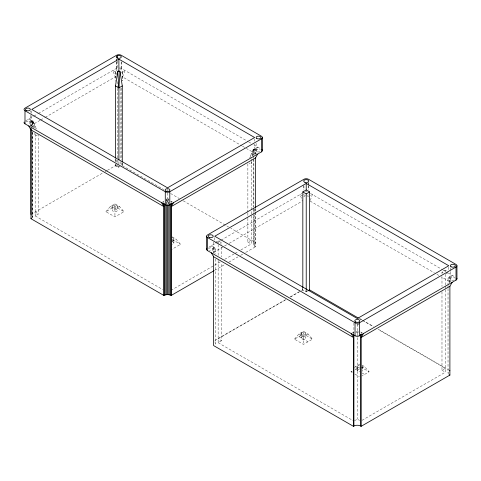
<?xml version="1.0" encoding="UTF-8"?>
<svg xmlns="http://www.w3.org/2000/svg" width="481" height="481" viewBox="0 0 481 481"><rect width="100%" height="100%" fill="white"/><g stroke="black" fill="none" stroke-linecap="round" stroke-linejoin="round"><path stroke-width="0.36" stroke-dasharray="2.4 1.8" d="M168.025 204.527L168.669 198.924L166.408 198.924L165.981 201.13M251.713 161.436L251.256 164.31L248.996 162.999M252.615 155.688L253.523 148.629L254.653 149.284L254.653 144.138M251.256 160.389L251.539 158.916M252.104 155.982L253.523 148.629L249.843 157.546M40.043 120.34L30.982 125.577L28.716 119.041C32.287 119.667 34.416 124.188 29.846 125.307M31.307 218.524L32.714 216.564L32.714 132.209M226.581 244.829L213.63 252.309L211.363 245.773C214.093 246.194 217.466 250.006 213.63 251.533M253.715 155.068L253.878 149.874L257.714 147.132L255.453 153.667L246.38 148.431M255.453 212.464L255.453 246.801C253.283 246.11 253.283 243.194 255.453 242.502L230.826 228.283M310.305 200.421L312.337 194.54L310.077 195.851M249.946 157.774L253.523 149.94L254.653 149.284M105.88 211.664L110.402 206.439L114.929 203.824L119.456 206.439L123.978 211.664L114.929 216.889L105.88 211.664L114.929 206.439L123.978 211.664M294.426 339.171L298.954 333.946L303.475 331.331L308.002 333.946L312.53 339.171L303.475 344.396L294.426 339.171L303.475 333.946L312.53 339.171M352.29 372.577L350.998 371.831L352.351 370.262M354.617 367.646L355.519 366.6L360.047 363.991M25.607 120.839L33.249 116.426M33.898 116.053L37.783 113.811M38.432 113.438L116.624 68.29A3.199 1.846 0 0 1 117.292 67.995M31.776 116.053L31.776 121.2L32.906 120.545L36.586 129.461M121.29 72.378L124.88 70.442L122.613 76.972L241.847 145.809M40.693 119.967L44.577 117.725M45.226 117.352L115.163 76.972L112.903 70.442L116.492 72.378L116.492 74.621M37.434 134.914L35.167 136.219L34.716 133.345M30.976 214.412L102.862 172.913M105.129 171.597L107.077 170.478M107.395 170.292L115.494 165.614L118.891 167.574L118.891 160.84M35.167 133.79L35.167 215.909L38.564 213.949L38.564 135.005M110.402 206.439L114.929 209.055L119.456 206.439M161.55 202.651L164.141 201.154M167.051 204.527L166.408 198.924L167.538 199.579L168.669 198.924L168.951 200.397M172.144 241.336L176.022 239.099L180.549 244.324L171.501 249.549M215.32 242.448L218.146 240.813L221.537 242.773L221.537 244.27M208.796 247.258L215.254 243.53M215.903 243.158L220.436 240.536M221.08 240.163L302.032 193.428M220.406 243.428L221.537 242.773M229.172 243.332L301.719 201.449M247.865 218.206L247.865 242.039L251.256 240.079M170.929 290.374L220.166 261.947M224.699 259.331L234.415 253.721M235.065 253.349L238.299 251.479M240.891 249.982L251.256 243.999L251.256 161.881M214.652 270.358L225.012 264.376M228.902 262.133L237.969 256.896M240.56 255.399L243.145 253.908M245.737 252.411L255.453 246.801M214.923 340.392L285.528 299.633M290.061 297.011L299.128 291.781M285.371 299.982L218.146 338.792L221.537 340.752L221.537 262.969M290.548 296.993L300.89 291.023M301.533 290.65L302.826 289.905L306.223 291.865L307.353 291.209M218.146 260.263L218.146 342.712L221.537 340.752M298.954 333.946L303.475 336.556L308.002 333.946M441.985 273.761L441.985 272.264L445.376 270.304L446.512 270.959M359 324.098L357.305 325.078L356.168 324.422M445.941 273.899L448.773 272.264M351.749 333.237L353.908 331.992M449.434 282.81L449.434 276.84L452.158 275.264L449.897 281.8L441.444 276.918M350.998 371.831L352.248 371.104M355.387 369.294L359.397 366.979M361.983 368.097L364.574 366.6L369.095 371.831L361.983 375.932M354.473 420.767L357.305 419.137L359.566 420.442M441.985 291.714L441.985 370.244L445.376 368.284L378.469 329.659M361.989 420.346L445.376 372.204L445.376 289.003M307.461 196.831L308.622 196.555M120.13 166.715L117.647 166.715L115.494 165.999L115.163 164.316M168.783 204.172L168.783 200.439L167.538 200.343L166.294 200.439L166.294 204.172M356.06 331.271L358.543 331.271M119.715 67.809A3.199 1.846 0 0 1 121.152 68.29L247.998 141.522M248.641 141.895L251.232 143.392M253.83 144.889L260.197 148.569M256.583 153.397L254.359 151.978L253.715 150.589M242.49 146.182L245.731 148.052M310.413 193.428L442.406 269.637M443.055 270.009L447.607 272.637M448.256 273.016L455.369 277.122M441.985 272.264L443.115 272.919M302.369 195.851L300.102 194.54L302.369 201.076M451.028 281.674L449.434 280.76A4.798 2.772 0 0 1 449.434 276.84M310.077 201.076L434.289 272.787M436.886 274.29L438.84 275.415M122.282 165.614L163.762 189.562M170.569 193.488L179.317 198.545M183.207 200.787L228.571 226.984M247.865 242.039L251.256 243.999M172.396 202.002L170.929 201.154L170.929 202.651M31.776 121.2L32.906 121.849L36.183 129.034M359.499 318.44L362.103 319.943M362.752 320.322L373.16 326.328M378.361 329.329L448.593 369.883M359.632 318.783L361.58 319.907M362.229 320.28L373.274 326.659M441.985 370.244L445.376 372.204M307.461 290.891A4.798 2.772 0 0 1 302.826 290.175L302.369 289.911L302.369 287.668M360.696 331.992L362.289 332.906M172.144 236.856L176.022 239.099M172.144 239.472L180.549 244.324M361.983 365.109L364.574 366.6M360.69 366.979L369.095 371.831M355.519 366.6L359.397 368.843M298.954 336.556L308.002 341.781M355.519 369.216L359.397 371.452M361.983 372.949L364.574 374.44M354.876 374.068L359.397 376.683M35.167 211.989L38.564 213.949M35.167 215.909L162.849 289.622M218.146 342.712L353.908 421.091M31.307 214.604L32.714 216.564M34.319 127.892L32.906 120.545L33.923 128.319M30.976 120.352L30.982 125.577M450.306 267.911L450.306 270.815M450.306 271.543L450.306 278.8M449.897 276.569L449.897 282.515M448.773 267.183L448.773 270.088M448.027 278.8L448.027 284.77M448.027 285.516L448.027 287.758M448.027 288.504L448.027 372.859M445.376 270.304L445.376 271.801M445.376 274.224L445.376 285.263M445.376 286.015L445.376 288.257M441.985 276.755L441.985 286.478M362.446 366.6L362.446 370.52M361.159 332.257L361.159 333.748M359.427 365.265A2.399 1.383 0 0 0 357.648 366.6L357.648 370.52A2.399 1.383 0 0 0 359.427 371.861M357.305 324.146L357.305 336.862M357.305 337.608L357.305 419.137M353.908 323.118L353.908 333.586M353.445 332.257L353.445 333.748M308.742 182.546L308.742 184.722M308.742 185.444L308.742 189.803M308.483 182.882L308.483 185.059M308.483 185.786L308.483 190.139M306.223 290.368L306.223 291.865M305.88 333.946L305.88 337.86M303.956 185.786L303.956 190.139M303.703 185.444L303.703 189.803M303.475 331.331L303.475 333.946M303.475 336.556L303.475 344.396M302.826 287.662L302.826 290.175M301.214 332.636L301.214 337.86M301.076 333.946L301.076 337.86M256.114 143.332L256.114 150.589M255.453 148.443L255.453 154.233M255.453 208.73L255.453 211.893M255.122 148.629L255.122 154.046M255.122 208.351L255.122 211.526M255.122 212.271L255.122 246.609M254.653 138.997L254.653 141.204M254.359 149.206L254.359 154.431M254.359 208.928L254.359 211.911M254.359 214.682L254.359 246.038M253.878 149.874L253.878 155.098M253.878 159.578L253.878 206.608M253.878 209.536L253.878 212.578M253.878 213.269L253.878 245.37M253.715 155.814L253.715 158.057M253.715 158.802L253.715 207.323M253.715 208.069L253.715 212.548M253.715 215.536L253.715 244.649M247.865 163.841L247.865 212.247M247.865 212.993L247.865 217.46M221.537 247.264L221.537 256.986M218.146 240.813L218.146 243.807M218.146 244.552L218.146 255.772M215.494 249.308L215.494 253.788M215.494 259.012L215.494 343.368M214.748 237.692L214.748 240.596M214.087 247.348L214.087 253.319M213.63 247.078L213.63 253.024M213.215 242.051L213.215 249.308M172.12 237.758A2.399 1.383 0 0 1 173.9 239.099L173.9 243.019A2.399 1.383 0 0 1 172.12 244.354M171.266 201.347L171.266 202.838M167.538 189.292L167.538 192.232M167.538 192.965L167.538 199.579M167.538 200.343L167.538 204.076M163.811 201.347L163.811 202.838M122.613 71.747L122.613 80.706M122.613 162.819L122.613 165.807L122.282 165.999L122.282 162.638M122.282 71.94L122.282 80.898M121.29 61.995L121.29 69.979M121.29 88.053L121.29 159.722M121.29 162.704L121.29 166.438M121.152 61.76L121.152 68.29M120.13 88.33L120.13 158.502M120.13 161.49L120.13 164.478M117.647 81.614L117.647 87.584M117.647 88.33L117.647 159.253M117.647 159.999L117.647 164.478M117.647 165.224L117.647 166.715M117.328 206.439L117.328 210.359A2.399 1.383 0 0 1 113.732 211.556A2.399 1.383 0 0 1 113.732 209.157A2.399 1.383 0 0 1 117.328 210.359M117.19 61.015L117.19 68.999M116.624 58.856L116.624 61.033M116.624 61.76L116.624 68.29M116.492 59.091L116.492 61.267M116.492 61.995L116.492 69.979M116.492 159.722L116.492 164.201M116.492 164.947L116.492 166.438M115.494 71.94L115.494 77.91M115.494 159.277L115.494 163.384M115.494 164.123L115.494 165.999M115.163 71.747L115.163 81.451M115.163 159.091L115.163 161.327M114.929 203.824L114.929 206.439M114.929 209.055L114.929 216.889M112.53 206.439L112.53 210.359M32.714 122.505L32.714 126.984M32.552 121.789L32.552 127.014M32.552 132.179L32.552 217.28M32.071 121.116L32.071 127.092M32.071 131.355L32.071 217.947M31.776 110.913L31.776 115.32M31.307 120.545L31.307 126.515M30.976 124.657L30.976 126.148M30.315 110.895L30.315 112.344M30.315 115.248L30.315 122.505M362.127 365.909A2.399 1.383 0 0 1 362.127 367.298M359.427 367.941A2.399 1.383 0 0 1 357.648 366.6M362.127 369.829A2.399 1.383 0 0 1 362.127 371.212M357.648 370.52A2.399 1.383 0 0 1 359.427 369.186M358.561 335.209A2.519 1.455 0 0 1 356.649 335.353M356.042 332.69A2.519 1.455 0 0 1 359.085 332.918M454.088 280.056A2.519 1.455 0 0 1 450.643 279.527A2.519 1.455 0 0 1 451.569 277.537A2.519 1.455 0 0 1 455.008 278.072M208.513 248.581A2.519 1.455 0 0 1 212.879 248.581A2.519 1.455 0 0 1 210.696 250.763M210.041 250.709A2.519 1.455 0 0 1 209.433 250.565M308.405 194.883A2.519 1.455 0 0 1 307.479 195.412M305.567 195.563A2.519 1.455 0 0 1 303.703 194.156M305.393 191.841A3.199 1.846 0 0 1 307.052 191.841M304.978 196.831A4.798 2.772 0 0 1 303.824 196.555M214.851 341.979A4.798 2.772 0 0 1 214.851 344.751M448.671 374.242A4.798 2.772 0 0 1 448.671 371.47M25.836 121.813A2.399 1.383 0 0 1 29.99 121.813A2.399 1.383 0 0 1 27.91 123.888M166.919 204.455A2.399 1.383 0 0 1 166.336 204.317M165.843 202.134A2.399 1.383 0 0 1 168.741 201.918M259.716 151.792A2.399 1.383 0 0 1 256.547 151.383A2.399 1.383 0 0 1 256.974 149.531A2.399 1.383 0 0 1 260.209 149.609M119.51 68.639A2.399 1.383 0 0 1 120.965 70.671M117.19 70.96A2.399 1.383 0 0 1 117.689 68.777M173.9 239.099A2.399 1.383 0 0 1 172.12 240.434M172.12 241.678A2.399 1.383 0 0 1 173.9 243.019M301.779 334.926A2.399 1.383 0 0 0 305.796 334.301A2.399 1.383 0 0 0 302.856 332.605A2.399 1.383 0 0 0 301.779 334.926M301.779 338.84A2.399 1.383 0 0 0 305.796 338.221A2.399 1.383 0 0 0 302.856 336.526A2.399 1.383 0 0 0 301.779 338.84M113.233 207.419A2.399 1.383 0 0 0 117.25 206.8A2.399 1.383 0 0 0 114.31 205.098A2.399 1.383 0 0 0 113.233 207.419"/><path stroke-width="0.72" d="M30.976 214.412L30.976 128.565M118.891 160.125L118.891 87.885L120.022 71.555L118.891 70.905L117.761 71.555L115.494 85.925L115.494 158.165M173.527 202.651L171.266 206.571L255.453 157.966L257.714 154.046M363.42 333.561L361.159 337.482L449.897 286.249L452.158 282.329M118.891 59.145L31.776 109.44L167.538 187.824L254.653 137.53L118.891 59.145L118.891 70.905M118.891 87.885L122.282 85.925L120.022 71.555L117.761 71.555L118.891 87.885L115.494 85.925M30.976 128.385L30.976 218.717L31.307 218.524M24.988 110.744L165.278 191.739A3.199 1.846 0 0 0 169.799 191.739L261.442 138.835A3.199 1.846 0 0 0 261.442 136.219L121.152 55.225A3.199 1.846 0 0 0 116.624 55.225L24.988 108.135A3.199 1.846 0 0 0 24.988 110.744L24.988 123.809L165.278 204.804A3.199 1.846 0 0 0 169.799 204.804L261.442 151.9A3.199 1.846 0 0 0 261.947 149.669M306.223 183.435L214.748 236.243L357.305 318.542L448.773 265.734L306.223 183.435L306.223 189.965L302.826 191.925L302.826 287.662M302.826 191.925L306.223 193.885L309.614 191.925L309.614 289.905L358.333 318.031M30.976 218.717L163.811 295.406L167.538 294.402L171.266 295.406L214.003 270.731M307.918 290.885L309.614 289.905M207.509 237.548L355.038 322.721A3.199 1.846 0 0 0 359.566 322.721L456.012 267.039A3.199 1.846 0 0 0 456.012 264.43L308.483 179.251A3.199 1.846 0 0 0 303.956 179.251L207.509 234.938A3.199 1.846 0 0 0 207.509 237.548L207.509 250.613L355.038 335.786A3.199 1.846 0 0 0 359.566 335.786L456.012 280.104A3.199 1.846 0 0 0 456.842 278.319M213.63 256.036L213.63 345.592L353.445 426.316L353.908 426.052A4.798 2.772 0 0 1 360.696 426.052L361.159 426.316L449.897 375.084L449.897 286.249M449.434 370.899L449.897 370.629M306.223 189.965L309.614 191.925M449.434 374.819L449.897 375.084M351.184 333.561L353.445 337.482L213.63 256.758L211.363 252.838M161.55 202.651L163.811 206.571L30.976 129.882L28.71 125.962M456.95 265.734L456.95 278.8M456.012 267.039L456.012 280.104M361.159 334.493L361.159 426.316M360.696 334.229L360.696 426.052M359.566 322.721L359.566 335.786M355.038 322.721L355.038 335.786M353.908 334.974L353.908 426.052M353.445 334.493L353.445 426.316M306.223 193.885L306.223 289.616M262.379 137.53L262.379 150.589M261.442 138.835L261.442 151.9M255.453 157.395L255.453 207.413M206.571 236.243L206.571 249.308M171.266 203.589L171.266 295.406M170.929 203.397L170.929 295.214M169.937 204.449L169.937 294.775M169.799 191.739L169.799 204.804M168.783 204.918L168.783 294.498M167.538 204.822L167.538 294.402M166.294 204.918L166.294 294.498M165.278 191.739L165.278 204.804M165.139 204.449L165.139 294.775M164.141 203.397L164.141 295.214M163.811 203.589L163.811 295.406M122.282 85.925L122.282 161.893M117.19 55.934L117.19 58.111M207.509 250.613A3.199 1.846 0 0 1 206.68 248.827M24.988 123.809A3.199 1.846 0 0 1 24.158 122.024M355.519 321.915A2.519 1.455 0 0 0 359.734 321.26A2.519 1.455 0 0 0 356.649 319.48A2.519 1.455 0 0 0 355.519 321.915M451.046 266.763A2.519 1.455 0 0 0 455.26 266.113A2.519 1.455 0 0 0 452.176 264.328A2.519 1.455 0 0 0 451.046 266.763M209.433 237.5A2.519 1.455 0 0 0 213.215 236.243A2.519 1.455 0 0 0 209.433 234.981A2.519 1.455 0 0 0 209.433 237.5M304.96 182.353A2.519 1.455 0 0 0 308.742 181.09A2.519 1.455 0 0 0 304.96 179.834A2.519 1.455 0 0 0 304.96 182.353M166.336 191.252A2.399 1.383 0 0 0 169.937 190.049A2.399 1.383 0 0 0 166.336 188.853A2.399 1.383 0 0 0 166.336 191.252M26.214 110.42A2.399 1.383 0 0 0 30.231 109.8A2.399 1.383 0 0 0 27.291 108.105A2.399 1.383 0 0 0 26.214 110.42M117.19 57.894A2.399 1.383 0 0 0 121.206 57.275A2.399 1.383 0 0 0 118.266 55.58A2.399 1.383 0 0 0 117.19 57.894M256.818 138.504A2.399 1.383 0 0 0 260.834 137.885A2.399 1.383 0 0 0 257.894 136.189A2.399 1.383 0 0 0 256.818 138.504"/></g></svg>
